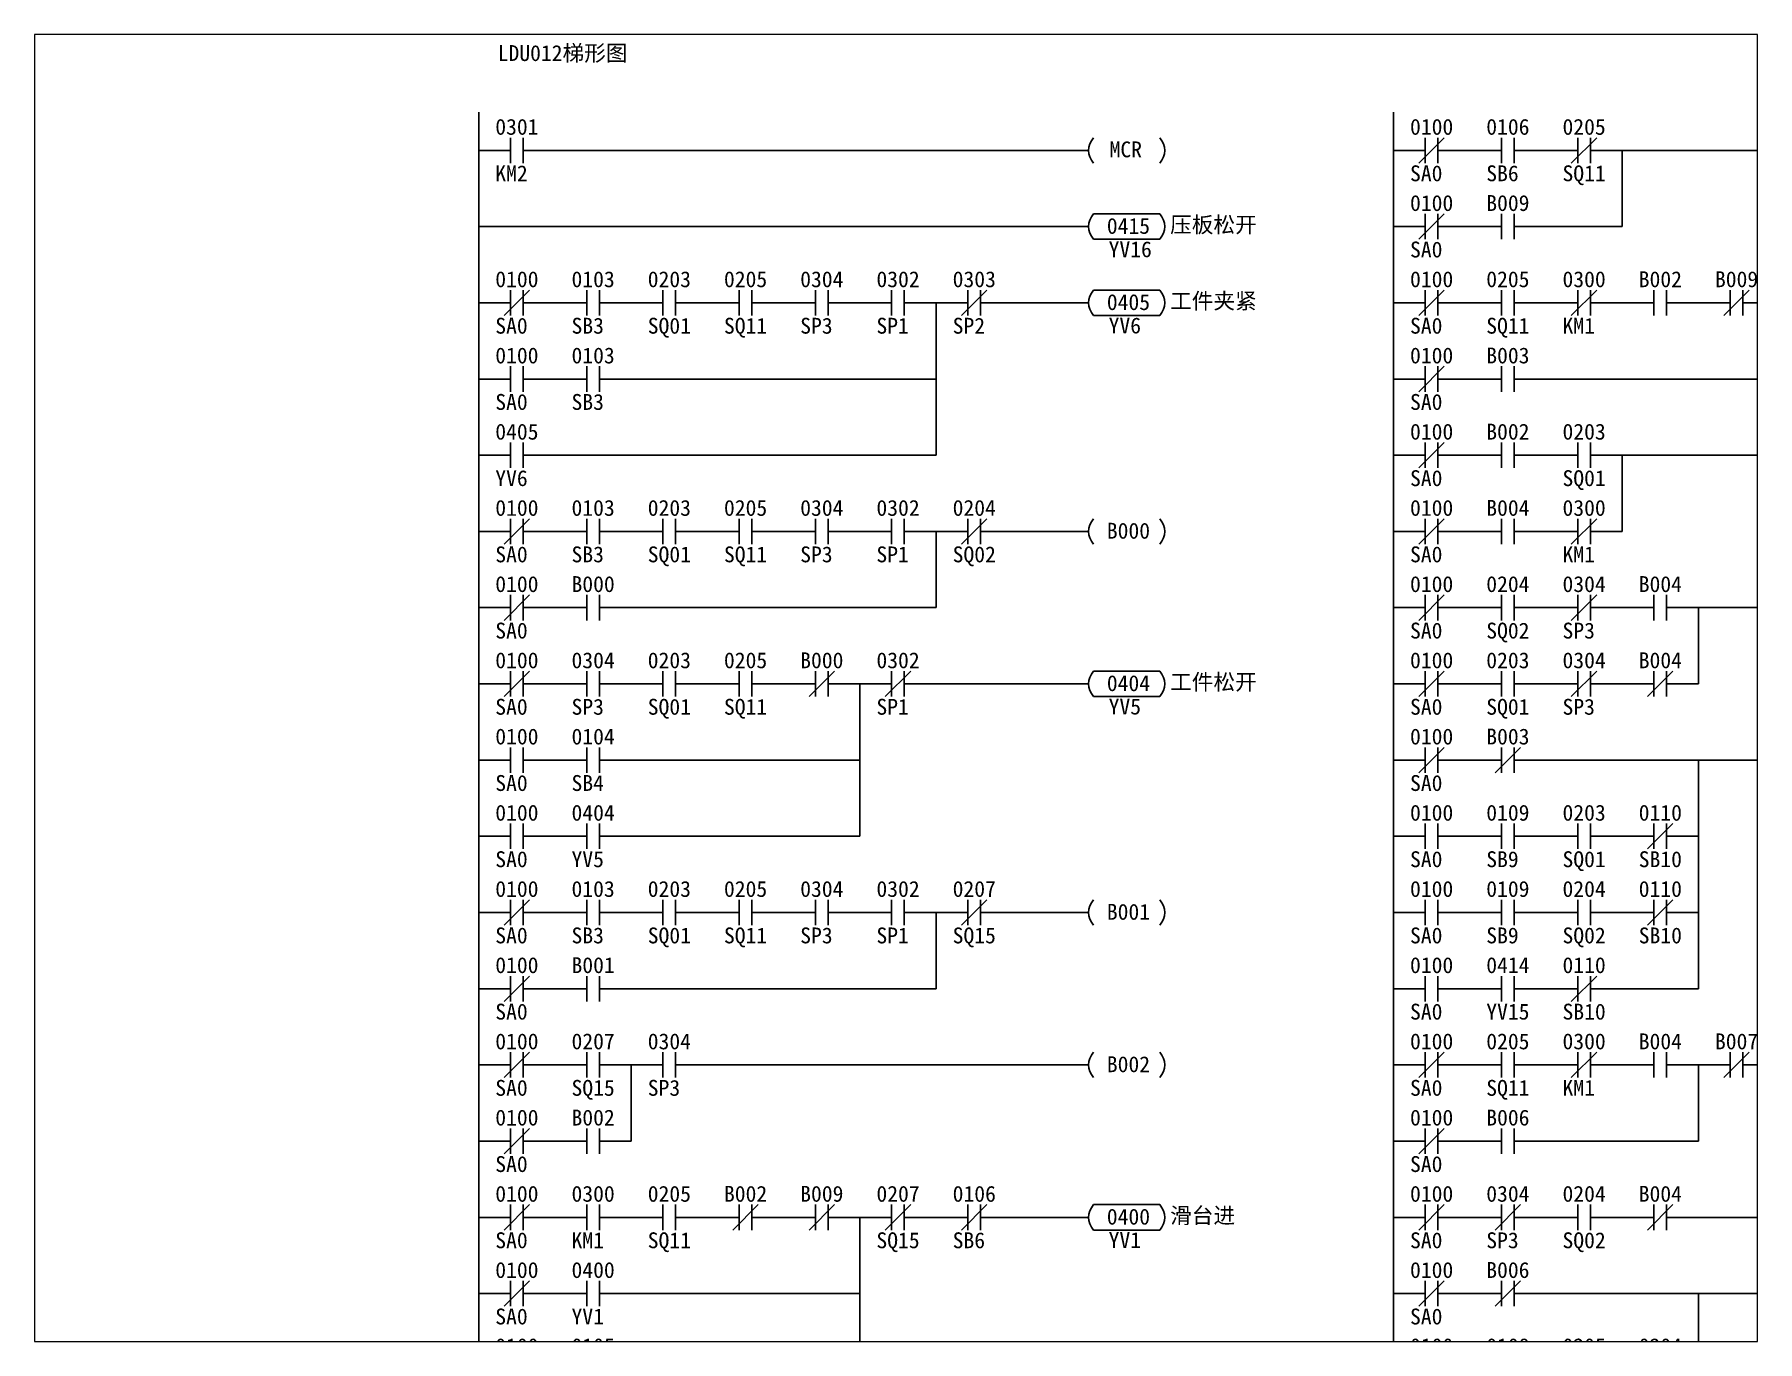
# Paper-space layout '布局1' of a CAD drawing. Header units: millimetres. Extents: x 26 to 231, y 20 to 176.
# The model-space entities are those that its viewports show. They can reach past a viewport. Long polylines and large blocks are cut down to what shows.
import ezdxf

# ---------------------------------------------------------------- set-up
doc = ezdxf.new("R2010")
doc.units = ezdxf.units.MM
for name, color, linetype in [('代号', 2, 'Continuous'), ('标题', 1, 'Continuous'), ('说明', 4, 'Continuous')]:
    doc.layers.add(name, color=color, linetype=linetype)
doc.styles.get("Standard").update_dxf_attribs({"font": 'txt', "bigfont": 'gbcbig.shx'})

# ---------------------------------------------------------------- blocks, each defined once
blk = doc.blocks.new('直线(竖)')
blk.add_line((0, -12), (0, 0))
blk = doc.blocks.new('输入(常开)')
for p, q in [((0, 0), (5, 0)), ((5, 2), (5, -2)), ((7, -2), (7, 2)), ((7, 0), (12, 0))]:
    blk.add_line(p, q)
blk = doc.blocks.new('直线(横)')
blk.add_line((0, 0), (12, 0))
blk = doc.blocks.new('输出(内部继电器)')
for start_param, end_param in [(5.759587, 6.806784), (2.617994, 3.665191)]:
    blk.add_ellipse((6, 0), major_axis=(-6, 0), ratio=0.666667, start_param=start_param, end_param=end_param)
blk = doc.blocks.new('输出(外部电器)')
for p, q in [((11.2, 2), (0.8, 2)), ((0.8, -2), (11.2, -2))]:
    blk.add_line(p, q)
for start_param, end_param in [(5.759587, 6.806784), (2.617994, 3.665191)]:
    blk.add_ellipse((6, 0), major_axis=(-6, 0), ratio=0.666667, start_param=start_param, end_param=end_param)
blk = doc.blocks.new('输入(常闭)')
for p, q in [((0, 0), (5, 0)), ((4, -2), (8, 2)), ((5, 2), (5, -2)), ((7, -2), (7, 2)), ((7, 0), (12, 0))]:
    blk.add_line(p, q)

msp = doc.modelspace()

# ---------------------------------------------------------------- block references
for name, p in [('直线(竖)', (377.55, 934.83)), ('直线(竖)', (521.55, 934.83)), ('输入(常开)', (377.55, 928.83)), ('输出(内部继电器)', (473.55, 928.83)), ('输入(常闭)', (521.55, 928.83)), ('输入(常开)', (533.55, 928.83)), ('输入(常闭)', (545.55, 928.83)), ('直线(横)', (389.55, 928.83)), ('直线(横)', (401.55, 928.83)), ('直线(横)', (413.55, 928.83)), ('直线(横)', (425.55, 928.83)), ('直线(横)', (437.55, 928.83)), ('直线(横)', (449.55, 928.83)), ('直线(横)', (461.55, 928.83)), ('直线(竖)', (557.55, 928.83)), ('直线(横)', (557.55, 928.83)), ('直线(横)', (569.55, 928.83)), ('直线(竖)', (377.55, 922.83)), ('直线(竖)', (521.55, 922.83)), ('直线(横)', (377.55, 916.83)), ('直线(横)', (389.55, 916.83)), ('直线(横)', (401.55, 916.83)), ('直线(横)', (413.55, 916.83)), ('直线(横)', (425.55, 916.83)), ('直线(横)', (437.55, 916.83)), ('直线(横)', (449.55, 916.83)), ('直线(横)', (461.55, 916.83)), ('输出(外部电器)', (473.55, 916.83)), ('输入(常闭)', (521.55, 916.83)), ('输入(常开)', (533.55, 916.83)), ('直线(横)', (545.55, 916.83)), ('直线(竖)', (377.55, 910.83)), ('直线(竖)', (521.55, 910.83)), ('输入(常闭)', (377.55, 904.83)), ('输入(常开)', (389.55, 904.83)), ('输入(常开)', (401.55, 904.83)), ('输入(常开)', (413.55, 904.83)), ('输入(常开)', (425.55, 904.83)), ('输入(常开)', (437.55, 904.83)), ('输入(常闭)', (449.55, 904.83)), ('输出(外部电器)', (473.55, 904.83)), ('输入(常闭)', (521.55, 904.83)), ('输入(常开)', (533.55, 904.83)), ('输入(常闭)', (545.55, 904.83)), ('输入(常开)', (557.55, 904.83)), ('输入(常闭)', (569.55, 904.83)), ('直线(竖)', (449.55, 904.83)), ('直线(横)', (461.55, 904.83)), ('直线(竖)', (377.55, 898.83)), ('直线(竖)', (521.55, 898.83)), ('输入(常开)', (377.55, 892.83)), ('输入(常开)', (389.55, 892.83)), ('直线(横)', (401.55, 892.83)), ('直线(横)', (413.55, 892.83)), ('直线(横)', (425.55, 892.83)), ('直线(横)', (437.55, 892.83)), ('直线(竖)', (449.55, 892.83)), ('输入(常闭)', (521.55, 892.83)), ('输入(常开)', (533.55, 892.83)), ('直线(横)', (545.55, 892.83)), ('直线(横)', (557.55, 892.83)), ('直线(横)', (569.55, 892.83)), ('直线(竖)', (377.55, 886.83)), ('直线(竖)', (521.55, 886.83)), ('输入(常开)', (377.55, 880.83)), ('输入(常闭)', (521.55, 880.83)), ('输入(常开)', (533.55, 880.83)), ('输入(常开)', (545.55, 880.83)), ('直线(横)', (389.55, 880.83)), ('直线(横)', (401.55, 880.83)), ('直线(横)', (413.55, 880.83)), ('直线(横)', (425.55, 880.83)), ('直线(横)', (437.55, 880.83)), ('直线(竖)', (557.55, 880.83)), ('直线(横)', (557.55, 880.83)), ('直线(横)', (569.55, 880.83)), ('直线(竖)', (377.55, 874.83)), ('直线(竖)', (521.55, 874.83)), ('输入(常闭)', (377.55, 868.83)), ('输入(常开)', (389.55, 868.83)), ('输入(常开)', (401.55, 868.83)), ('输入(常开)', (413.55, 868.83)), ('输入(常开)', (425.55, 868.83)), ('输入(常开)', (437.55, 868.83)), ('输入(常闭)', (449.55, 868.83)), ('输出(内部继电器)', (473.55, 868.83)), ('输入(常闭)', (521.55, 868.83)), ('输入(常开)', (533.55, 868.83)), ('输入(常闭)', (545.55, 868.83)), ('直线(竖)', (449.55, 868.83)), ('直线(横)', (461.55, 868.83)), ('直线(竖)', (377.55, 862.83)), ('直线(竖)', (521.55, 862.83)), ('输入(常闭)', (377.55, 856.83)), ('输入(常开)', (389.55, 856.83)), ('输入(常闭)', (521.55, 856.83)), ('输入(常开)', (533.55, 856.83)), ('输入(常闭)', (545.55, 856.83)), ('输入(常开)', (557.55, 856.83)), ('直线(横)', (401.55, 856.83)), ('直线(横)', (413.55, 856.83)), ('直线(横)', (425.55, 856.83)), ('直线(横)', (437.55, 856.83)), ('直线(竖)', (569.55, 856.83)), ('直线(横)', (569.55, 856.83)), ('直线(竖)', (377.55, 850.83)), ('直线(竖)', (521.55, 850.83)), ('输入(常闭)', (377.55, 844.83)), ('输入(常开)', (389.55, 844.83)), ('输入(常开)', (401.55, 844.83)), ('输入(常开)', (413.55, 844.83)), ('输入(常闭)', (425.55, 844.83)), ('输入(常闭)', (437.55, 844.83)), ('输出(外部电器)', (473.55, 844.83)), ('输入(常闭)', (521.55, 844.83)), ('输入(常开)', (533.55, 844.83)), ('输入(常闭)', (545.55, 844.83)), ('输入(常闭)', (557.55, 844.83)), ('直线(竖)', (437.55, 844.83)), ('直线(横)', (449.55, 844.83)), ('直线(横)', (461.55, 844.83)), ('直线(竖)', (377.55, 838.83)), ('直线(竖)', (521.55, 838.83)), ('输入(常开)', (377.55, 832.83)), ('输入(常开)', (389.55, 832.83)), ('直线(横)', (401.55, 832.83)), ('直线(横)', (413.55, 832.83)), ('直线(横)', (425.55, 832.83)), ('直线(竖)', (437.55, 832.83)), ('输入(常闭)', (521.55, 832.83)), ('输入(常闭)', (533.55, 832.83)), ('直线(横)', (545.55, 832.83)), ('直线(横)', (557.55, 832.83)), ('直线(横)', (569.55, 832.83)), ('直线(竖)', (569.55, 832.83)), ('直线(竖)', (377.55, 826.83)), ('直线(竖)', (521.55, 826.83)), ('输入(常开)', (377.55, 820.83)), ('输入(常开)', (389.55, 820.83)), ('输入(常开)', (521.55, 820.83)), ('输入(常开)', (533.55, 820.83)), ('输入(常开)', (545.55, 820.83)), ('输入(常闭)', (557.55, 820.83)), ('直线(横)', (401.55, 820.83)), ('直线(横)', (413.55, 820.83)), ('直线(横)', (425.55, 820.83)), ('直线(竖)', (569.55, 820.83)), ('直线(竖)', (377.55, 814.83)), ('直线(竖)', (521.55, 814.83)), ('输入(常闭)', (377.55, 808.83)), ('输入(常开)', (389.55, 808.83)), ('输入(常开)', (401.55, 808.83)), ('输入(常开)', (413.55, 808.83)), ('输入(常开)', (425.55, 808.83)), ('输入(常开)', (437.55, 808.83)), ('输入(常闭)', (449.55, 808.83)), ('直线(竖)', (449.55, 808.83)), ('直线(横)', (461.55, 808.83)), ('输出(内部继电器)', (473.55, 808.83)), ('输入(常开)', (521.55, 808.83)), ('输入(常开)', (533.55, 808.83)), ('输入(常开)', (545.55, 808.83)), ('输入(常闭)', (557.55, 808.83)), ('直线(竖)', (569.55, 808.83)), ('直线(竖)', (377.55, 802.83)), ('直线(竖)', (521.55, 802.83)), ('输入(常闭)', (377.55, 796.83)), ('输入(常开)', (389.55, 796.83)), ('输入(常开)', (521.55, 796.83)), ('输入(常开)', (533.55, 796.83)), ('输入(常闭)', (545.55, 796.83)), ('直线(横)', (401.55, 796.83)), ('直线(横)', (413.55, 796.83)), ('直线(横)', (425.55, 796.83)), ('直线(横)', (437.55, 796.83)), ('直线(横)', (557.55, 796.83)), ('直线(竖)', (377.55, 790.83)), ('直线(竖)', (521.55, 790.83)), ('输入(常闭)', (377.55, 784.83)), ('输入(常开)', (389.55, 784.83)), ('输入(常开)', (401.55, 784.83)), ('输出(内部继电器)', (473.55, 784.83)), ('输入(常闭)', (521.55, 784.83)), ('输入(常开)', (533.55, 784.83)), ('输入(常闭)', (545.55, 784.83)), ('输入(常开)', (557.55, 784.83)), ('输入(常闭)', (569.55, 784.83)), ('直线(竖)', (401.55, 784.83)), ('直线(横)', (413.55, 784.83)), ('直线(横)', (425.55, 784.83)), ('直线(横)', (437.55, 784.83)), ('直线(横)', (449.55, 784.83)), ('直线(横)', (461.55, 784.83)), ('直线(竖)', (569.55, 784.83)), ('直线(竖)', (377.55, 778.83)), ('直线(竖)', (521.55, 778.83)), ('输入(常闭)', (377.55, 772.83)), ('输入(常开)', (389.55, 772.83)), ('输入(常闭)', (521.55, 772.83)), ('输入(常开)', (533.55, 772.83)), ('直线(横)', (545.55, 772.83)), ('直线(横)', (557.55, 772.83)), ('直线(竖)', (377.55, 766.83)), ('直线(竖)', (521.55, 766.83)), ('输入(常闭)', (377.55, 760.83)), ('输入(常开)', (389.55, 760.83)), ('输入(常开)', (401.55, 760.83)), ('输入(常闭)', (413.55, 760.83)), ('输入(常闭)', (425.55, 760.83)), ('输入(常闭)', (437.55, 760.83)), ('输入(常闭)', (449.55, 760.83)), ('输出(外部电器)', (473.55, 760.83)), ('输入(常闭)', (521.55, 760.83)), ('输入(常闭)', (533.55, 760.83)), ('输入(常开)', (545.55, 760.83)), ('输入(常闭)', (557.55, 760.83)), ('直线(竖)', (437.55, 760.83)), ('直线(横)', (461.55, 760.83)), ('直线(横)', (569.55, 760.83)), ('直线(竖)', (377.55, 754.83)), ('直线(竖)', (521.55, 754.83)), ('输入(常闭)', (377.55, 748.83)), ('输入(常开)', (389.55, 748.83)), ('直线(横)', (401.55, 748.83)), ('直线(横)', (413.55, 748.83)), ('直线(横)', (425.55, 748.83)), ('直线(竖)', (437.55, 748.83)), ('输入(常闭)', (521.55, 748.83)), ('输入(常闭)', (533.55, 748.83)), ('直线(横)', (545.55, 748.83)), ('直线(横)', (557.55, 748.83)), ('直线(横)', (569.55, 748.83)), ('直线(竖)', (569.55, 748.83)), ('直线(竖)', (377.55, 742.83)), ('直线(竖)', (521.55, 742.83))]:
    msp.add_blockref(name, p)

# ---------------------------------------------------------------- texts
at = {"layer": '代号', "char_height": 2.5, "attachment_point": 1}
for s, insert, width in [('{\\fSimSun|b0|i0|c134|p2;0301}', (380.16, 933.79), 7), ('{\\fSimSun|b0|i0|c134|p2;0100}', (524.16, 933.79), 7), ('{\\fSimSun|b0|i0|c134|p2;0106}', (536.16, 933.79), 7), ('{\\fSimSun|b0|i0|c134|p2;0205}', (548.16, 933.79), 7), ('{\\fSimSun|b0|i0|c134|p2;MCR}', (476.86, 930.24), 14.7011), ('{\\fSimSun|b0|i0|c134|p2;0100}', (524.16, 921.79), 7), ('{\\fSimSun|b0|i0|c134|p2;B009}', (536.16, 921.79), 7), ('{\\fSimSun|b0|i0|c134|p2;0415}', (476.43, 918.19), 7), ('{\\fSimSun|b0|i0|c134|p2;压板松开}', (486.39, 918.38), 15), ('{\\fSimSun|b0|i0|c134|p2;0100}', (380.16, 909.79), 7), ('{\\fSimSun|b0|i0|c134|p2;0103}', (392.16, 909.79), 7), ('{\\fSimSun|b0|i0|c134|p2;0203}', (404.16, 909.79), 7), ('{\\fSimSun|b0|i0|c134|p2;0205}', (416.16, 909.79), 7), ('{\\fSimSun|b0|i0|c134|p2;0304}', (428.16, 909.79), 7), ('{\\fSimSun|b0|i0|c134|p2;0302}', (440.16, 909.79), 7), ('{\\fSimSun|b0|i0|c134|p2;0303}', (452.16, 909.79), 7), ('{\\fSimSun|b0|i0|c134|p2;0100}', (524.16, 909.79), 7), ('{\\fSimSun|b0|i0|c134|p2;0205}', (536.16, 909.79), 7), ('{\\fSimSun|b0|i0|c134|p2;0300}', (548.16, 909.79), 7), ('{\\fSimSun|b0|i0|c134|p2;B002}', (560.16, 909.79), 7), ('{\\fSimSun|b0|i0|c134|p2;B009}', (572.16, 909.79), 7), ('{\\fSimSun|b0|i0|c134|p2;0405}', (476.43, 906.19), 7), ('{\\fSimSun|b0|i0|c134|p2;工件夹紧}', (486.39, 906.38), 15), ('{\\fSimSun|b0|i0|c134|p2;0100}', (380.16, 897.79), 7), ('{\\fSimSun|b0|i0|c134|p2;0103}', (392.16, 897.79), 7), ('{\\fSimSun|b0|i0|c134|p2;0100}', (524.16, 897.79), 7), ('{\\fSimSun|b0|i0|c134|p2;B003}', (536.16, 897.79), 7), ('{\\fSimSun|b0|i0|c134|p2;0405}', (380.16, 885.79), 7), ('{\\fSimSun|b0|i0|c134|p2;0100}', (524.16, 885.79), 7), ('{\\fSimSun|b0|i0|c134|p2;B002}', (536.16, 885.79), 7), ('{\\fSimSun|b0|i0|c134|p2;0203}', (548.16, 885.79), 7), ('{\\fSimSun|b0|i0|c134|p2;0100}', (380.16, 873.79), 7), ('{\\fSimSun|b0|i0|c134|p2;0103}', (392.16, 873.79), 7), ('{\\fSimSun|b0|i0|c134|p2;0203}', (404.16, 873.79), 7), ('{\\fSimSun|b0|i0|c134|p2;0205}', (416.16, 873.79), 7), ('{\\fSimSun|b0|i0|c134|p2;0304}', (428.16, 873.79), 7), ('{\\fSimSun|b0|i0|c134|p2;0302}', (440.16, 873.79), 7), ('{\\fSimSun|b0|i0|c134|p2;0204}', (452.16, 873.79), 7), ('{\\fSimSun|b0|i0|c134|p2;0100}', (524.16, 873.79), 7), ('{\\fSimSun|b0|i0|c134|p2;B004}', (536.16, 873.79), 7), ('{\\fSimSun|b0|i0|c134|p2;0300}', (548.16, 873.79), 7), ('{\\fSimSun|b0|i0|c134|p2;B000}', (476.43, 870.19), 7), ('{\\fSimSun|b0|i0|c134|p2;0100}', (380.16, 861.79), 7), ('{\\fSimSun|b0|i0|c134|p2;B000}', (392.16, 861.79), 7), ('{\\fSimSun|b0|i0|c134|p2;0100}', (524.16, 861.79), 7), ('{\\fSimSun|b0|i0|c134|p2;0204}', (536.16, 861.79), 7), ('{\\fSimSun|b0|i0|c134|p2;0304}', (548.16, 861.79), 7), ('{\\fSimSun|b0|i0|c134|p2;B004}', (560.16, 861.79), 7), ('{\\fSimSun|b0|i0|c134|p2;0100}', (380.16, 849.79), 7), ('{\\fSimSun|b0|i0|c134|p2;0304}', (392.16, 849.79), 7), ('{\\fSimSun|b0|i0|c134|p2;0203}', (404.16, 849.79), 7), ('{\\fSimSun|b0|i0|c134|p2;0205}', (416.16, 849.79), 7), ('{\\fSimSun|b0|i0|c134|p2;B000}', (428.16, 849.79), 7), ('{\\fSimSun|b0|i0|c134|p2;0302}', (440.16, 849.79), 7), ('{\\fSimSun|b0|i0|c134|p2;0100}', (524.16, 849.79), 7), ('{\\fSimSun|b0|i0|c134|p2;0203}', (536.16, 849.79), 7), ('{\\fSimSun|b0|i0|c134|p2;0304}', (548.16, 849.79), 7), ('{\\fSimSun|b0|i0|c134|p2;B004}', (560.16, 849.79), 7), ('{\\fSimSun|b0|i0|c134|p2;工件松开}', (486.39, 846.38), 15), ('{\\fSimSun|b0|i0|c134|p2;0404}', (476.43, 846.19), 7), ('{\\fSimSun|b0|i0|c134|p2;0100}', (380.16, 837.79), 7), ('{\\fSimSun|b0|i0|c134|p2;0104}', (392.16, 837.79), 7), ('{\\fSimSun|b0|i0|c134|p2;0100}', (524.16, 837.79), 7), ('{\\fSimSun|b0|i0|c134|p2;B003}', (536.16, 837.79), 7), ('{\\fSimSun|b0|i0|c134|p2;0100}', (380.16, 825.79), 7), ('{\\fSimSun|b0|i0|c134|p2;0404}', (392.16, 825.79), 7), ('{\\fSimSun|b0|i0|c134|p2;0100}', (524.16, 825.79), 7), ('{\\fSimSun|b0|i0|c134|p2;0109}', (536.16, 825.79), 7), ('{\\fSimSun|b0|i0|c134|p2;0203}', (548.16, 825.79), 7), ('{\\fSimSun|b0|i0|c134|p2;0110}', (560.16, 825.79), 7), ('{\\fSimSun|b0|i0|c134|p2;0100}', (380.16, 813.79), 7), ('{\\fSimSun|b0|i0|c134|p2;0103}', (392.16, 813.79), 7), ('{\\fSimSun|b0|i0|c134|p2;0203}', (404.16, 813.79), 7), ('{\\fSimSun|b0|i0|c134|p2;0205}', (416.16, 813.79), 7), ('{\\fSimSun|b0|i0|c134|p2;0304}', (428.16, 813.79), 7), ('{\\fSimSun|b0|i0|c134|p2;0302}', (440.16, 813.79), 7), ('{\\fSimSun|b0|i0|c134|p2;0207}', (452.16, 813.79), 7), ('{\\fSimSun|b0|i0|c134|p2;0100}', (524.16, 813.79), 7), ('{\\fSimSun|b0|i0|c134|p2;0109}', (536.16, 813.79), 7), ('{\\fSimSun|b0|i0|c134|p2;0204}', (548.16, 813.79), 7), ('{\\fSimSun|b0|i0|c134|p2;0110}', (560.16, 813.79), 7), ('{\\fSimSun|b0|i0|c134|p2;B001}', (476.43, 810.19), 7), ('{\\fSimSun|b0|i0|c134|p2;0100}', (380.16, 801.79), 7), ('{\\fSimSun|b0|i0|c134|p2;B001}', (392.16, 801.79), 7), ('{\\fSimSun|b0|i0|c134|p2;0100}', (524.16, 801.79), 7), ('{\\fSimSun|b0|i0|c134|p2;0414}', (536.16, 801.79), 7), ('{\\fSimSun|b0|i0|c134|p2;0110}', (548.16, 801.79), 7), ('{\\fSimSun|b0|i0|c134|p2;0100}', (380.16, 789.79), 7), ('{\\fSimSun|b0|i0|c134|p2;0207}', (392.16, 789.79), 7), ('{\\fSimSun|b0|i0|c134|p2;0304}', (404.16, 789.79), 7), ('{\\fSimSun|b0|i0|c134|p2;0100}', (524.16, 789.79), 7), ('{\\fSimSun|b0|i0|c134|p2;0205}', (536.16, 789.79), 7), ('{\\fSimSun|b0|i0|c134|p2;0300}', (548.16, 789.79), 7), ('{\\fSimSun|b0|i0|c134|p2;B004}', (560.16, 789.79), 7), ('{\\fSimSun|b0|i0|c134|p2;B007}', (572.16, 789.79), 7), ('{\\fSimSun|b0|i0|c134|p2;B002}', (476.43, 786.19), 7), ('{\\fSimSun|b0|i0|c134|p2;0100}', (380.16, 777.79), 7), ('{\\fSimSun|b0|i0|c134|p2;B002}', (392.16, 777.79), 7), ('{\\fSimSun|b0|i0|c134|p2;0100}', (524.16, 777.79), 7), ('{\\fSimSun|b0|i0|c134|p2;B006}', (536.16, 777.79), 7), ('{\\fSimSun|b0|i0|c134|p2;0100}', (380.16, 765.79), 7), ('{\\fSimSun|b0|i0|c134|p2;0300}', (392.16, 765.79), 7), ('{\\fSimSun|b0|i0|c134|p2;0205}', (404.16, 765.79), 7), ('{\\fSimSun|b0|i0|c134|p2;B002}', (416.16, 765.79), 7), ('{\\fSimSun|b0|i0|c134|p2;B009}', (428.16, 765.79), 7), ('{\\fSimSun|b0|i0|c134|p2;0207}', (440.16, 765.79), 7), ('{\\fSimSun|b0|i0|c134|p2;0106}', (452.16, 765.79), 7), ('{\\fSimSun|b0|i0|c134|p2;0100}', (524.16, 765.79), 7), ('{\\fSimSun|b0|i0|c134|p2;0304}', (536.16, 765.79), 7), ('{\\fSimSun|b0|i0|c134|p2;0204}', (548.16, 765.79), 7), ('{\\fSimSun|b0|i0|c134|p2;B004}', (560.16, 765.79), 7), ('{\\fSimSun|b0|i0|c134|p2;滑台进}', (486.39, 762.38), 15), ('{\\fSimSun|b0|i0|c134|p2;0400}', (476.43, 762.19), 7), ('{\\fSimSun|b0|i0|c134|p2;0100}', (380.16, 753.79), 7), ('{\\fSimSun|b0|i0|c134|p2;0400}', (392.16, 753.79), 7), ('{\\fSimSun|b0|i0|c134|p2;0100}', (524.16, 753.79), 7), ('{\\fSimSun|b0|i0|c134|p2;B006}', (536.16, 753.79), 7), ('{\\fSimSun|b0|i0|c134|p2;0100}', (380.16, 741.79), 7), ('{\\fSimSun|b0|i0|c134|p2;0105}', (392.16, 741.79), 7), ('{\\fSimSun|b0|i0|c134|p2;0100}', (524.16, 741.79), 7), ('{\\fSimSun|b0|i0|c134|p2;0108}', (536.16, 741.79), 7), ('{\\fSimSun|b0|i0|c134|p2;0205}', (548.16, 741.79), 7), ('{\\fSimSun|b0|i0|c134|p2;0304}', (560.16, 741.79), 7)]:
    msp.add_mtext(s, dxfattribs=dict(at, insert=insert, width=width))
at = {"layer": '标题', "insert": (380.54, 945.4), "char_height": 2.5, "width": 37.3824, "attachment_point": 1}
msp.add_mtext('{\\fSimSun|b0|i0|c134|p2;LDU012梯形图}', dxfattribs=at)
at = {"layer": '说明', "char_height": 2.5, "attachment_point": 1}
for s, insert, width in [('{\\fSimSun|b0|i0|c134|p2;KM2}', (380.16, 926.47), 7), ('{\\fSimSun|b0|i0|c134|p2;SA0}', (524.16, 926.47), 7), ('{\\fSimSun|b0|i0|c134|p2;SB6}', (536.16, 926.47), 7), ('{\\fSimSun|b0|i0|c134|p2;SQ11}', (548.16, 926.47), 7), ('{\\fSimSun|b0|i0|c134|p2;YV16}', (476.71, 914.51), 15.9733), ('{\\fSimSun|b0|i0|c134|p2;SA0}', (524.16, 914.47), 7), ('{\\fSimSun|b0|i0|c134|p2;SA0}', (380.16, 902.47), 7), ('{\\fSimSun|b0|i0|c134|p2;SB3}', (392.16, 902.47), 7), ('{\\fSimSun|b0|i0|c134|p2;SQ01}', (404.16, 902.47), 7), ('{\\fSimSun|b0|i0|c134|p2;SQ11}', (416.16, 902.47), 7), ('{\\fSimSun|b0|i0|c134|p2;SP3}', (428.16, 902.47), 7), ('{\\fSimSun|b0|i0|c134|p2;SP1}', (440.16, 902.47), 7), ('{\\fSimSun|b0|i0|c134|p2;SP2}', (452.16, 902.47), 7), ('{\\fSimSun|b0|i0|c134|p2;YV6}', (476.71, 902.51), 15.9733), ('{\\fSimSun|b0|i0|c134|p2;SA0}', (524.16, 902.47), 7), ('{\\fSimSun|b0|i0|c134|p2;SQ11}', (536.16, 902.47), 7), ('{\\fSimSun|b0|i0|c134|p2;KM1}', (548.16, 902.47), 7), ('{\\fSimSun|b0|i0|c134|p2;SA0}', (380.16, 890.47), 7), ('{\\fSimSun|b0|i0|c134|p2;SB3}', (392.16, 890.47), 7), ('{\\fSimSun|b0|i0|c134|p2;SA0}', (524.16, 890.47), 7), ('{\\fSimSun|b0|i0|c134|p2;YV6}', (380.16, 878.47), 7), ('{\\fSimSun|b0|i0|c134|p2;SA0}', (524.16, 878.47), 7), ('{\\fSimSun|b0|i0|c134|p2;SQ01}', (548.16, 878.47), 7), ('{\\fSimSun|b0|i0|c134|p2;SA0}', (380.16, 866.47), 7), ('{\\fSimSun|b0|i0|c134|p2;SB3}', (392.16, 866.47), 7), ('{\\fSimSun|b0|i0|c134|p2;SQ01}', (404.16, 866.47), 7), ('{\\fSimSun|b0|i0|c134|p2;SQ11}', (416.16, 866.47), 7), ('{\\fSimSun|b0|i0|c134|p2;SP3}', (428.16, 866.47), 7), ('{\\fSimSun|b0|i0|c134|p2;SP1}', (440.16, 866.47), 7), ('{\\fSimSun|b0|i0|c134|p2;SQ02}', (452.16, 866.47), 7), ('{\\fSimSun|b0|i0|c134|p2;SA0}', (524.16, 866.47), 7), ('{\\fSimSun|b0|i0|c134|p2;KM1}', (548.16, 866.47), 7), ('{\\fSimSun|b0|i0|c134|p2;SA0}', (380.16, 854.47), 7), ('{\\fSimSun|b0|i0|c134|p2;SA0}', (524.16, 854.47), 7), ('{\\fSimSun|b0|i0|c134|p2;SQ02}', (536.16, 854.47), 7), ('{\\fSimSun|b0|i0|c134|p2;SP3}', (548.16, 854.47), 7), ('{\\fSimSun|b0|i0|c134|p2;SA0}', (380.16, 842.47), 7), ('{\\fSimSun|b0|i0|c134|p2;SP3}', (392.16, 842.47), 7), ('{\\fSimSun|b0|i0|c134|p2;SQ01}', (404.16, 842.47), 7), ('{\\fSimSun|b0|i0|c134|p2;SQ11}', (416.16, 842.47), 7), ('{\\fSimSun|b0|i0|c134|p2;SP1}', (440.16, 842.47), 7), ('{\\fSimSun|b0|i0|c134|p2;YV5}', (476.71, 842.51), 15.9733), ('{\\fSimSun|b0|i0|c134|p2;SA0}', (524.16, 842.47), 7), ('{\\fSimSun|b0|i0|c134|p2;SQ01}', (536.16, 842.47), 7), ('{\\fSimSun|b0|i0|c134|p2;SP3}', (548.16, 842.47), 7), ('{\\fSimSun|b0|i0|c134|p2;SA0}', (380.16, 830.47), 7), ('{\\fSimSun|b0|i0|c134|p2;SB4}', (392.16, 830.47), 7), ('{\\fSimSun|b0|i0|c134|p2;SA0}', (524.16, 830.47), 7), ('{\\fSimSun|b0|i0|c134|p2;SA0}', (380.16, 818.47), 7), ('{\\fSimSun|b0|i0|c134|p2;YV5}', (392.16, 818.47), 7), ('{\\fSimSun|b0|i0|c134|p2;SA0}', (524.16, 818.47), 7), ('{\\fSimSun|b0|i0|c134|p2;SB9}', (536.16, 818.47), 7), ('{\\fSimSun|b0|i0|c134|p2;SQ01}', (548.16, 818.47), 7), ('{\\fSimSun|b0|i0|c134|p2;SB10}', (560.16, 818.47), 7), ('{\\fSimSun|b0|i0|c134|p2;SA0}', (380.16, 806.47), 7), ('{\\fSimSun|b0|i0|c134|p2;SB3}', (392.16, 806.47), 7), ('{\\fSimSun|b0|i0|c134|p2;SQ01}', (404.16, 806.47), 7), ('{\\fSimSun|b0|i0|c134|p2;SQ11}', (416.16, 806.47), 7), ('{\\fSimSun|b0|i0|c134|p2;SP3}', (428.16, 806.47), 7), ('{\\fSimSun|b0|i0|c134|p2;SP1}', (440.16, 806.47), 7), ('{\\fSimSun|b0|i0|c134|p2;SQ15}', (452.16, 806.47), 7), ('{\\fSimSun|b0|i0|c134|p2;SA0}', (524.16, 806.47), 7), ('{\\fSimSun|b0|i0|c134|p2;SB9}', (536.16, 806.47), 7), ('{\\fSimSun|b0|i0|c134|p2;SQ02}', (548.16, 806.47), 7), ('{\\fSimSun|b0|i0|c134|p2;SB10}', (560.16, 806.47), 7), ('{\\fSimSun|b0|i0|c134|p2;SA0}', (380.16, 794.47), 7), ('{\\fSimSun|b0|i0|c134|p2;SA0}', (524.16, 794.47), 7), ('{\\fSimSun|b0|i0|c134|p2;YV15}', (536.16, 794.47), 7), ('{\\fSimSun|b0|i0|c134|p2;SB10}', (548.16, 794.47), 7), ('{\\fSimSun|b0|i0|c134|p2;SA0}', (380.16, 782.47), 7), ('{\\fSimSun|b0|i0|c134|p2;SQ15}', (392.16, 782.47), 7), ('{\\fSimSun|b0|i0|c134|p2;SP3}', (404.16, 782.47), 7), ('{\\fSimSun|b0|i0|c134|p2;SA0}', (524.16, 782.47), 7), ('{\\fSimSun|b0|i0|c134|p2;SQ11}', (536.16, 782.47), 7), ('{\\fSimSun|b0|i0|c134|p2;KM1}', (548.16, 782.47), 7), ('{\\fSimSun|b0|i0|c134|p2;SA0}', (380.16, 770.47), 7), ('{\\fSimSun|b0|i0|c134|p2;SA0}', (524.16, 770.47), 7), ('{\\fSimSun|b0|i0|c134|p2;SA0}', (380.16, 758.47), 7), ('{\\fSimSun|b0|i0|c134|p2;KM1}', (392.16, 758.47), 7), ('{\\fSimSun|b0|i0|c134|p2;SQ11}', (404.16, 758.47), 7), ('{\\fSimSun|b0|i0|c134|p2;SQ15}', (440.16, 758.47), 7), ('{\\fSimSun|b0|i0|c134|p2;SB6}', (452.16, 758.47), 7), ('{\\fSimSun|b0|i0|c134|p2;YV1}', (476.71, 758.51), 15.9733), ('{\\fSimSun|b0|i0|c134|p2;SA0}', (524.16, 758.47), 7), ('{\\fSimSun|b0|i0|c134|p2;SP3}', (536.16, 758.47), 7), ('{\\fSimSun|b0|i0|c134|p2;SQ02}', (548.16, 758.47), 7), ('{\\fSimSun|b0|i0|c134|p2;SA0}', (380.16, 746.47), 7), ('{\\fSimSun|b0|i0|c134|p2;YV1}', (392.16, 746.47), 7), ('{\\fSimSun|b0|i0|c134|p2;SA0}', (524.16, 746.47), 7)]:
    msp.add_mtext(s, dxfattribs=dict(at, insert=insert, width=width))

psp = doc.layouts.new('布局1')

# ---------------------------------------------------------------- viewports
at = {"layer": '0'}
psp.add_viewport(center=(128.5, 97.5), size=(205.6, 156), view_center_point=(443.24, 844.18), view_height=205.8082, dxfattribs=at)

doc.saveas('drawing.dxf')
